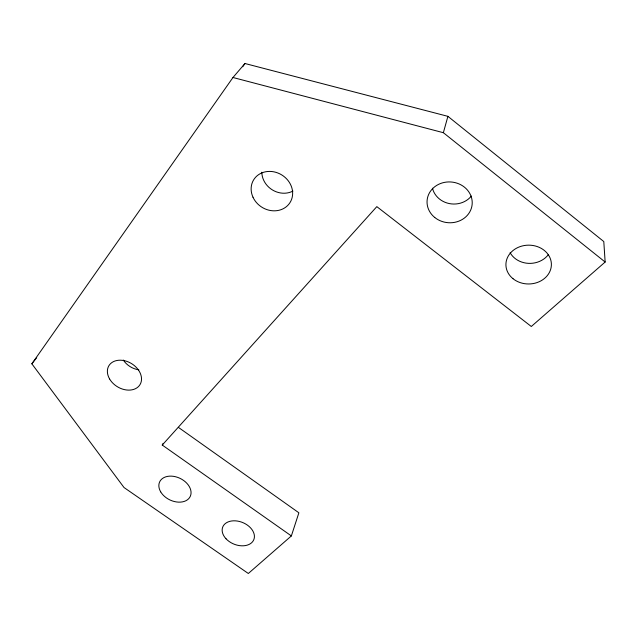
<?xml version="1.0" encoding="UTF-8"?>
<svg xmlns="http://www.w3.org/2000/svg" width="637" height="637" viewBox="0 0 637 637"><rect width="100%" height="100%" fill="white"/><g stroke="black" fill="none" stroke-linecap="round" stroke-linejoin="round"><path stroke-width="0.96" d="M291.364 535.932L162.252 445.056L376.825 206.635L531.306 326.494L605.15 262.03L443.368 132.695L447.907 116.34L244.966 63.509L232.975 77.499L31.85 363.807L124.024 487.528L248.326 573.491L291.364 535.932L298.88 512.793L178.392 427.363M162.252 445.056L163.16 443.368M242.673 66.758L244.966 63.509M31.85 363.807L36.699 357.683M232.975 77.499L443.368 132.695M447.907 116.34L603.788 241.55L605.15 262.03M138.834 369.81A17.685 13.417 31.6 0 1 123.323 360.064M292.932 191.076A20.718 18.553 33.3 0 1 272.437 189.953A20.718 18.553 33.3 0 1 261.831 172.213M548.274 254.736A21.953 18.951 -2.1 0 1 528.368 263.352A21.953 18.951 -2.1 0 1 510.11 252.658M471.356 196.085A21.817 19.906 3.2 0 1 449.276 203.569A21.817 19.906 3.2 0 1 432.483 188.234M513 278.695A22.733 19.405 -0.7 0 0 550.758 269.037A22.733 19.405 -0.7 0 0 522.197 245.978A22.733 19.405 -0.7 0 0 513 278.695M252.993 197.215A21.443 18.951 32.6 0 0 288.768 204.31A21.443 18.951 32.6 0 0 273.91 171.839A21.443 18.951 32.6 0 0 252.993 197.215M434.752 217.48A22.606 20.408 5 0 0 471.794 206.667A22.606 20.408 5 0 0 442.349 182.899A22.606 20.408 5 0 0 434.752 217.48M160.699 491.868A16.952 11.928 25.8 0 0 188.6 498.795A16.952 11.928 25.8 0 0 175.581 476.747A16.952 11.928 25.8 0 0 160.699 491.868M226.047 538.798A16.777 11.641 22.3 0 0 253.518 540.311A16.777 11.641 22.3 0 0 235.308 520.835A16.777 11.641 22.3 0 0 226.047 538.798M109.588 378.951A18.21 13.568 31.3 0 0 139.169 385.807A18.21 13.568 31.3 0 0 124.597 360.733A18.21 13.568 31.3 0 0 109.588 378.951"/></g></svg>
